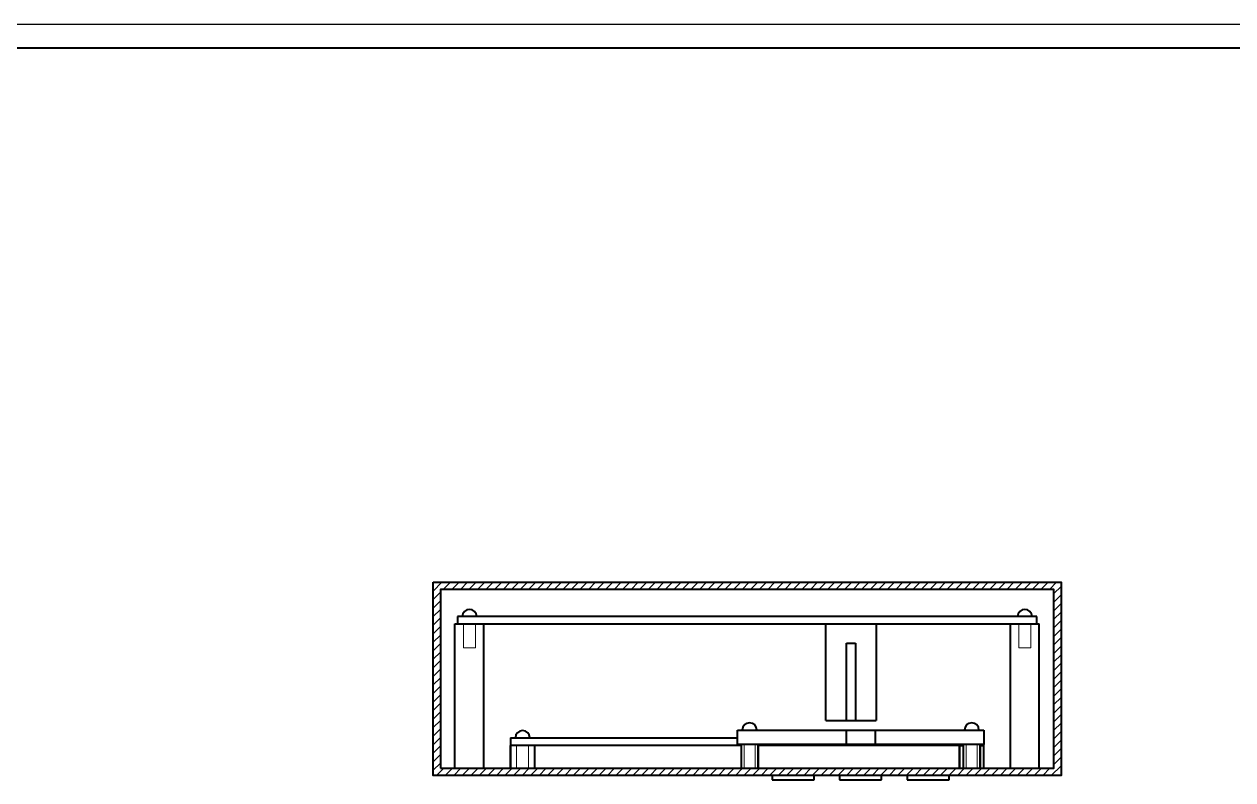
# Model space of a CAD drawing. Extents: x 260 to 1101, y 70 to 664.
# Drawn here: x 481.4 to 731.6, y 507.5 to 664 of the extents above; entities that cross this region are included whole.
import ezdxf

# ---------------------------------------------------------------- set-up
doc = ezdxf.new("R2010")
doc.units = 0
doc.header["$MEASUREMENT"] = 0
doc.layers.get('0').update_dxf_attribs({"linetype": 'CONTINUOUS'})
doc.layers.add('KONTUR', color=7, linetype='CONTINUOUS')
doc.layers.add('штриховка', color=130, linetype='CONTINUOUS')
doc.layers.add('Основная', color=7, linetype='CONTINUOUS', lineweight=40)
doc.layers.add('тонкая', color=7, linetype='CONTINUOUS', lineweight=20)

msp = doc.modelspace()

# ---------------------------------------------------------------- hatches: boundary and pattern name
at = {"layer": 'штриховка'}
h = msp.add_hatch(dxfattribs=at)
h.set_pattern_fill('ANSI31', color=256, scale=10)
h.paths.add_polyline_path([(696.071, 548.432), (566.071, 548.432), (566.071, 508.432), (696.071, 508.432)])
h.paths.add_polyline_path([(694.571, 546.932), (694.571, 509.932), (567.571, 509.932), (567.571, 546.932)], flags=16)
h.paths.add_polyline_path([(691.071, 541.332), (691.071, 539.832), (689.821, 539.832), (689.821, 534.832), (687.321, 534.832), (687.321, 539.832), (657.789, 539.832), (657.789, 519.832), (647.345, 519.832), (647.336, 539.832), (574.821, 539.832), (574.821, 534.832), (572.321, 534.832), (572.321, 539.832), (571.071, 539.832), (571.071, 541.332), (572.071, 541.332, -1), (575.071, 541.332), (687.071, 541.332, -1), (690.071, 541.332)], flags=0)
h.paths.add_polyline_path([(679.071, 517.839), (680.071, 517.839), (680.071, 514.832), (680.071, 514.632), (679.321, 514.632), (679.321, 514.832), (675.821, 514.832), (675.821, 514.632), (675.071, 514.632), (633.321, 514.632), (633.321, 514.832), (629.821, 514.832), (629.821, 514.632), (582.071, 514.632), (582.071, 516.232), (583.071, 516.232, -1.0000033), (586.071, 516.232), (629.071, 516.232), (629.071, 517.839), (630.071, 517.839, -0.995295), (633.071, 517.839), (676.071, 517.839, -0.995295)], flags=0)

# ---------------------------------------------------------------- linework, layer by layer
msp.add_line((566.071, 548.432), (696.071, 548.432))
at = {"layer": 'KONTUR'}
msp.add_line((260, 664), (1101, 664), dxfattribs=at)
at = {"layer": 'Основная'}
for p, q in [((1096, 659), (280, 659)), ((691.071, 541.332), (571.071, 541.332)), ((571.071, 541.332), (571.071, 539.832)), ((691.071, 539.832), (691.071, 541.332)), ((570.571, 509.932), (570.571, 539.832)), ((570.571, 539.832), (576.571, 539.832)), ((571.071, 539.832), (691.071, 539.832)), ((576.571, 509.932), (576.571, 539.832)), ((647.345, 519.832), (647.336, 539.832)), ((657.789, 539.832), (657.789, 519.832)), ((685.571, 509.932), (685.571, 539.832)), ((685.571, 539.832), (691.571, 539.832)), ((691.571, 509.932), (691.571, 539.832)), ((651.637, 519.832), (651.637, 535.84)), ((651.637, 535.84), (653.498, 535.84)), ((653.498, 535.84), (653.498, 519.832)), ((647.345, 519.832), (657.789, 519.832)), ((582.071, 516.232), (582.071, 514.632)), ((582.071, 516.232), (629.071, 516.232)), ((629.071, 514.839), (629.071, 517.839)), ((629.071, 516.232), (629.071, 517.839)), ((629.071, 517.839), (680.071, 517.839)), ((651.571, 517.839), (651.571, 514.832)), ((654.571, 517.839), (657.571, 517.839)), ((657.571, 517.839), (657.571, 514.832)), ((680.071, 517.839), (680.071, 514.832)), ((587.071, 514.632), (582.071, 514.632)), ((582.071, 514.632), (582.071, 509.932)), ((582.071, 509.932), (582.071, 514.632)), ((629.821, 514.632), (582.071, 514.632)), ((587.071, 509.932), (587.071, 514.632)), ((587.071, 509.932), (587.071, 514.632)), ((680.071, 514.832), (629.071, 514.832)), ((633.321, 514.832), (629.821, 514.832)), ((629.821, 514.832), (629.821, 509.932)), ((629.821, 514.632), (629.821, 509.932)), ((633.321, 509.932), (633.321, 514.832)), ((633.321, 514.832), (633.321, 509.932)), ((633.321, 514.632), (633.321, 509.932)), ((675.071, 514.632), (633.321, 514.632)), ((675.071, 514.632), (675.071, 509.932)), ((675.071, 509.932), (675.071, 514.632)), ((675.071, 514.632), (675.821, 514.632)), ((675.821, 514.832), (675.821, 509.932)), ((679.321, 509.932), (679.321, 514.832)), ((679.321, 514.832), (679.321, 509.932)), ((679.321, 514.632), (680.071, 514.632)), ((680.071, 514.632), (680.071, 514.832)), ((680.071, 509.932), (680.071, 514.632)), ((680.071, 509.932), (680.071, 514.632)), ((636.221, 508.432), (636.221, 507.532)), ((644.921, 507.532), (644.921, 508.432)), ((650.221, 508.432), (650.221, 507.532)), ((658.921, 507.532), (658.921, 508.432)), ((664.221, 508.432), (664.221, 507.532)), ((672.921, 507.532), (672.921, 508.432)), ((636.221, 507.532), (644.921, 507.532)), ((650.221, 507.532), (658.921, 507.532)), ((664.221, 507.532), (672.921, 507.532))]:
    msp.add_line(p, q, dxfattribs=at)
for points in [[(566.071, 548.432), (696.071, 548.432), (696.071, 508.432), (566.071, 508.432)], [(567.571, 509.932), (694.571, 509.932), (694.571, 546.932), (567.571, 546.932)]]:
    msp.add_lwpolyline(points, close=True, dxfattribs=at)
for centre, start, end in [((573.571, 541.332), 359.99981, 179.79267), ((688.571, 541.332), 359.99981, 179.79267), ((631.571, 517.832), 0.2704, 179.79235), ((677.571, 517.832), 0.20765, 179.7296), ((584.571, 516.232), 359.99981, 179.79267)]:
    msp.add_arc(centre, 1.5, start, end, dxfattribs=at)
at = {"layer": 'тонкая'}
for p, q in [((572.321, 534.832), (572.321, 539.832)), ((574.821, 534.832), (574.821, 539.832)), ((687.321, 534.832), (687.321, 539.832)), ((689.821, 534.832), (689.821, 539.832)), ((572.321, 534.832), (574.821, 534.832)), ((687.321, 534.832), (689.821, 534.832)), ((583.321, 509.932), (583.321, 514.632)), ((585.821, 509.932), (585.821, 514.632)), ((630.421, 509.932), (630.421, 514.632)), ((632.721, 509.932), (632.721, 514.632)), ((676.421, 509.932), (676.421, 514.632)), ((678.721, 509.932), (678.721, 514.632))]:
    msp.add_line(p, q, dxfattribs=at)

doc.saveas('drawing.dxf')
